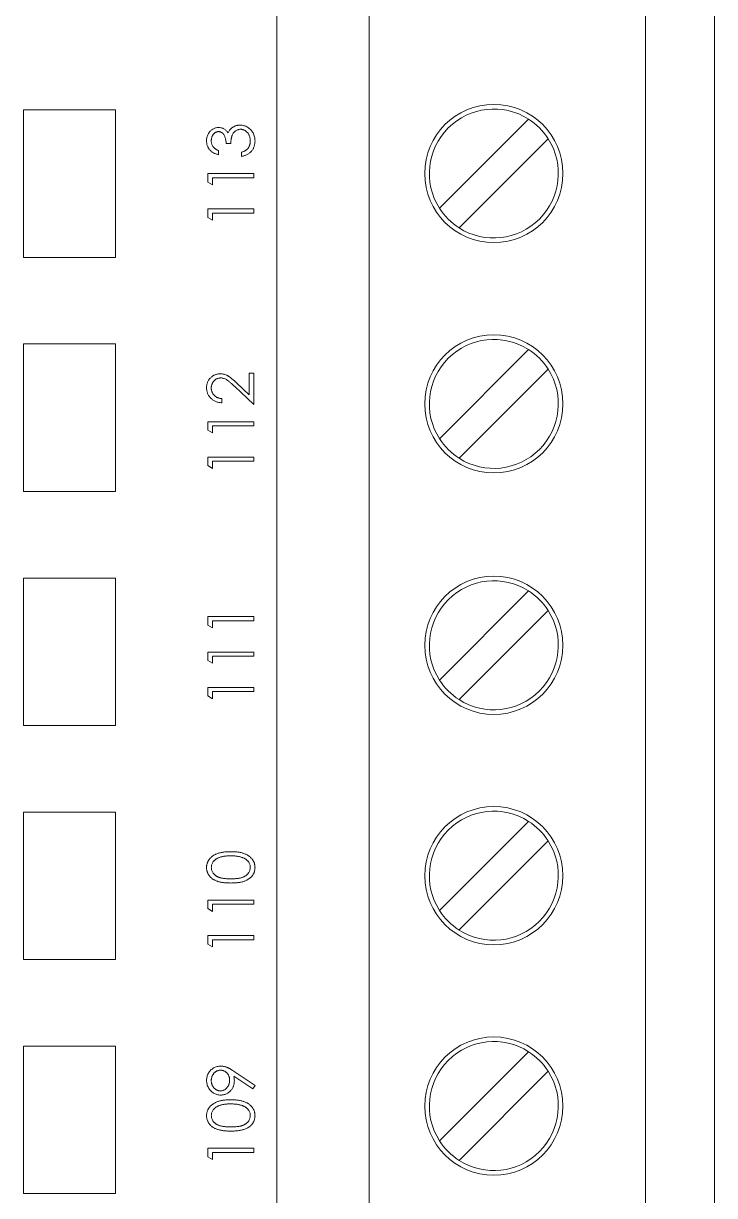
# Model space of a CAD drawing. Header units: inches. Extents: x -128 to 31549, y -2321 to 19035.
# Drawn here: x 2169.43 to 2193.43, y -1282.48 to -1241.78 of the extents above; entities that cross this region are included whole.
import ezdxf

# ---------------------------------------------------------------- set-up
doc = ezdxf.new("R2010")
doc.units = ezdxf.units.IN
doc.header["$MEASUREMENT"] = 0

# ---------------------------------------------------------------- blocks, each defined once
blk = doc.blocks.new('T011')
at = {"color": 7, "linetype": 'Continuous', "lineweight": 15}
for p, q in [((4790.238, -306.247), (4790.238, -308.247)), ((4793.438, -306.247), (4790.238, -306.247)), ((4793.438, -308.247), (4793.438, -306.247)), ((4795.318, -306.247), (4795.318, -308.247)), ((4798.518, -306.247), (4795.318, -306.247)), ((4798.518, -308.247), (4798.518, -306.247)), ((4803.598, -306.247), (4800.398, -306.247)), ((4800.398, -306.247), (4800.398, -308.247)), ((4803.598, -308.247), (4803.598, -306.247)), ((4805.478, -306.247), (4805.478, -308.247)), ((4808.678, -306.247), (4805.478, -306.247)), ((4808.678, -308.247), (4808.678, -306.247)), ((4813.758, -306.247), (4810.558, -306.247)), ((4810.558, -306.247), (4810.558, -308.247)), ((4813.758, -308.247), (4813.758, -306.247)), ((4790.238, -308.247), (4793.438, -308.247)), ((4795.318, -308.247), (4798.518, -308.247)), ((4800.398, -308.247), (4803.598, -308.247)), ((4805.478, -308.247), (4808.678, -308.247)), ((4810.558, -308.247), (4813.758, -308.247)), ((4790.979, -310.349), (4791.038, -310.247)), ((4791.133, -310.349), (4790.979, -310.349)), ((4791.038, -310.247), (4791.223, -310.247)), ((4791.133, -311.247), (4791.133, -310.349)), ((4791.223, -310.247), (4791.223, -311.247)), ((4795.595, -310.349), (4795.653, -310.247)), ((4795.749, -310.349), (4795.595, -310.349)), ((4795.653, -310.247), (4795.838, -310.247)), ((4795.749, -311.247), (4795.749, -310.349)), ((4795.838, -310.247), (4795.838, -311.247)), ((4796.364, -310.349), (4796.423, -310.247)), ((4796.518, -310.349), (4796.364, -310.349)), ((4796.423, -310.247), (4796.608, -310.247)), ((4796.518, -311.247), (4796.518, -310.349)), ((4796.608, -310.247), (4796.608, -311.247)), ((4800.979, -310.349), (4801.038, -310.247)), ((4801.133, -310.349), (4800.979, -310.349)), ((4801.038, -310.247), (4801.223, -310.247)), ((4801.133, -311.247), (4801.133, -310.349)), ((4801.223, -310.247), (4801.223, -311.247)), ((4801.749, -310.349), (4801.807, -310.247)), ((4801.902, -310.349), (4801.749, -310.349)), ((4801.807, -310.247), (4801.992, -310.247)), ((4801.902, -311.247), (4801.902, -310.349)), ((4801.992, -310.247), (4801.992, -311.247)), ((4802.518, -310.349), (4802.577, -310.247)), ((4802.672, -310.349), (4802.518, -310.349)), ((4802.577, -310.247), (4802.761, -310.247)), ((4802.672, -311.247), (4802.672, -310.349)), ((4802.761, -310.247), (4802.761, -311.247)), ((4805.979, -310.349), (4806.038, -310.247)), ((4806.133, -310.349), (4805.979, -310.349)), ((4806.038, -310.247), (4806.223, -310.247)), ((4806.133, -311.247), (4806.133, -310.349)), ((4806.223, -310.247), (4806.223, -311.247)), ((4806.749, -310.349), (4806.807, -310.247)), ((4806.902, -310.349), (4806.749, -310.349)), ((4806.807, -310.247), (4806.992, -310.247)), ((4806.902, -311.247), (4806.902, -310.349)), ((4806.992, -310.247), (4806.992, -311.247)), ((4811.364, -310.349), (4811.423, -310.247)), ((4811.518, -310.349), (4811.364, -310.349)), ((4811.423, -310.247), (4811.608, -310.247)), ((4811.518, -311.247), (4811.518, -310.349)), ((4811.608, -310.247), (4811.608, -311.247)), ((4812.133, -310.349), (4812.192, -310.247)), ((4812.287, -310.349), (4812.133, -310.349)), ((4812.192, -310.247), (4812.377, -310.247)), ((4812.287, -311.247), (4812.287, -310.349)), ((4812.377, -310.247), (4812.377, -311.247)), ((4807.492, -310.555), (4807.402, -310.555)), ((4812.877, -310.478), (4812.787, -310.478)), ((4792.51, -311.223), (4792.788, -310.816)), ((4792.89, -310.822), (4792.582, -311.273)), ((4807.364, -311.247), (4807.752, -310.833)), ((4813.031, -310.747), (4813.031, -310.644)), ((4807.828, -310.877), (4807.578, -311.144)), ((4812.749, -310.978), (4812.838, -310.978)), ((4791.223, -311.247), (4791.133, -311.247)), ((4792.582, -311.273), (4792.51, -311.223)), ((4795.838, -311.247), (4795.749, -311.247)), ((4796.608, -311.247), (4796.518, -311.247)), ((4801.223, -311.247), (4801.133, -311.247)), ((4801.992, -311.247), (4801.902, -311.247)), ((4802.761, -311.247), (4802.672, -311.247)), ((4806.223, -311.247), (4806.133, -311.247)), ((4806.992, -311.247), (4806.902, -311.247)), ((4808.044, -311.247), (4807.364, -311.247)), ((4807.578, -311.144), (4808.044, -311.144)), ((4808.044, -311.144), (4808.044, -311.247)), ((4811.608, -311.247), (4811.518, -311.247)), ((4812.377, -311.247), (4812.287, -311.247)), ((4830.318, -311.747), (4743.718, -311.747)), ((4743.718, -313.747), (4830.318, -313.747)), ((4793.317, -317.211), (4791.383, -315.277)), ((4798.317, -317.211), (4796.383, -315.277)), ((4803.317, -317.211), (4801.383, -315.277)), ((4808.557, -317.211), (4806.623, -315.277)), ((4813.557, -317.211), (4811.623, -315.277)), ((4790.959, -315.701), (4792.893, -317.635)), ((4795.959, -315.701), (4797.893, -317.635)), ((4800.959, -315.701), (4802.893, -317.635)), ((4806.199, -315.701), (4808.133, -317.635)), ((4811.199, -315.701), (4813.133, -317.635)), ((4830.318, -319.747), (4743.718, -319.747)), ((4830.318, -321.247), (4743.718, -321.247))]:
    blk.add_line(p, q, dxfattribs=at)
for centre in [(4792.138, -316.456), (4797.138, -316.456), (4802.138, -316.456), (4807.378, -316.456), (4812.378, -316.456)]:
    blk.add_circle(centre, 1.5, dxfattribs=at)
for centre, start, end in [((4792.138, -316.456), 327.3736, 122.6264), ((4797.138, -316.456), 327.3736, 122.6264), ((4802.138, -316.456), 327.3736, 122.6264), ((4807.378, -316.456), 327.3736, 122.6264), ((4812.378, -316.456), 327.3736, 122.6264), ((4792.138, -316.456), 122.6264, 147.3736), ((4797.138, -316.456), 122.6264, 147.3736), ((4802.138, -316.456), 122.6264, 147.3736), ((4807.378, -316.456), 122.6264, 147.3736), ((4812.378, -316.456), 122.6264, 147.3736), ((4792.138, -316.456), 147.3736, 302.6264), ((4797.138, -316.456), 147.3736, 302.6264), ((4802.138, -316.456), 147.3736, 302.6264), ((4807.378, -316.456), 147.3736, 302.6264), ((4812.378, -316.456), 147.3736, 302.6264), ((4792.138, -316.456), 302.6264, 327.3736), ((4797.138, -316.456), 302.6264, 327.3736), ((4802.138, -316.456), 302.6264, 327.3736), ((4807.378, -316.456), 302.6264, 327.3736), ((4812.378, -316.456), 302.6264, 327.3736)]:
    blk.add_arc(centre, 1.4, start, end, dxfattribs=at)
for points, knots in [([(4791.595, -310.747), (4791.595, -310.731), (4791.595, -310.7), (4791.597, -310.655), (4791.6, -310.612), (4791.605, -310.572), (4791.611, -310.536), (4791.618, -310.501), (4791.627, -310.47), (4791.637, -310.441), (4791.648, -310.415), (4791.66, -310.39), (4791.673, -310.367), (4791.688, -310.346), (4791.703, -310.326), (4791.72, -310.308), (4791.737, -310.292), (4791.756, -310.277), (4791.776, -310.264), (4791.796, -310.253), (4791.817, -310.243), (4791.838, -310.235), (4791.86, -310.229), (4791.883, -310.224), (4791.906, -310.222), (4791.921, -310.221), (4791.929, -310.221)], [0, 0, 0, 0, 0.068595, 0.133246, 0.194313, 0.251279, 0.304513, 0.354235, 0.400481, 0.443411, 0.484015, 0.523252, 0.561042, 0.5979, 0.633518, 0.668314, 0.702496, 0.736685, 0.770293, 0.803437, 0.835913, 0.86846, 0.900847, 0.933467, 0.966258, 1, 1, 1, 1]), ([(4791.932, -310.324), (4791.921, -310.324), (4791.899, -310.326), (4791.866, -310.334), (4791.835, -310.348), (4791.81, -310.364), (4791.791, -310.379), (4791.777, -310.392), (4791.765, -310.406), (4791.753, -310.421), (4791.742, -310.438), (4791.732, -310.456), (4791.723, -310.476), (4791.715, -310.496), (4791.708, -310.519), (4791.702, -310.544), (4791.696, -310.572), (4791.692, -310.602), (4791.689, -310.634), (4791.686, -310.67), (4791.685, -310.707), (4791.685, -310.733), (4791.685, -310.747)], [0, 0, 0, 0, 0.060387, 0.120883, 0.182755, 0.247811, 0.281299, 0.315088, 0.349702, 0.384857, 0.420966, 0.458511, 0.497175, 0.537602, 0.580503, 0.627468, 0.678388, 0.733983, 0.793747, 0.857714, 0.926698, 1, 1, 1, 1]), ([(4791.929, -310.221), (4791.937, -310.221), (4791.953, -310.222), (4791.976, -310.224), (4791.999, -310.229), (4792.021, -310.235), (4792.043, -310.243), (4792.064, -310.253), (4792.085, -310.264), (4792.105, -310.277), (4792.124, -310.292), (4792.142, -310.309), (4792.159, -310.327), (4792.175, -310.348), (4792.19, -310.37), (4792.204, -310.393), (4792.217, -310.419), (4792.229, -310.446), (4792.24, -310.476), (4792.249, -310.507), (4792.257, -310.541), (4792.263, -310.578), (4792.268, -310.617), (4792.272, -310.658), (4792.274, -310.702), (4792.274, -310.732), (4792.274, -310.747)], [0, 0, 0, 0, 0.033788, 0.067194, 0.099862, 0.132567, 0.165151, 0.197913, 0.231319, 0.265083, 0.299255, 0.334399, 0.369943, 0.406284, 0.444064, 0.482998, 0.523354, 0.565537, 0.609613, 0.656391, 0.705885, 0.758325, 0.813832, 0.872795, 0.934722, 1, 1, 1, 1]), ([(4792.185, -310.747), (4792.184, -310.735), (4792.184, -310.711), (4792.183, -310.677), (4792.18, -310.644), (4792.176, -310.613), (4792.172, -310.584), (4792.166, -310.556), (4792.159, -310.53), (4792.151, -310.505), (4792.142, -310.483), (4792.133, -310.461), (4792.122, -310.442), (4792.111, -310.424), (4792.099, -310.407), (4792.086, -310.392), (4792.072, -310.379), (4792.053, -310.364), (4792.028, -310.348), (4791.997, -310.334), (4791.965, -310.326), (4791.943, -310.324), (4791.932, -310.324)], [0, 0, 0, 0, 0.065681, 0.128486, 0.188175, 0.245106, 0.299448, 0.350823, 0.399942, 0.446672, 0.491255, 0.533376, 0.573853, 0.612526, 0.649597, 0.685532, 0.720106, 0.753838, 0.818925, 0.880493, 0.940311, 1, 1, 1, 1]), ([(4792.377, -310.528), (4792.377, -310.514), (4792.378, -310.486), (4792.386, -310.446), (4792.399, -310.408), (4792.417, -310.372), (4792.44, -310.34), (4792.467, -310.31), (4792.498, -310.284), (4792.534, -310.262), (4792.572, -310.244), (4792.612, -310.231), (4792.653, -310.223), (4792.681, -310.222), (4792.695, -310.221)], [0, 0, 0, 0, 0.085249, 0.167327, 0.248175, 0.328829, 0.409908, 0.490584, 0.572993, 0.658265, 0.744222, 0.82906, 0.913938, 1, 1, 1, 1]), ([(4792.691, -310.324), (4792.683, -310.324), (4792.668, -310.324), (4792.646, -310.327), (4792.625, -310.332), (4792.605, -310.338), (4792.585, -310.346), (4792.566, -310.356), (4792.549, -310.368), (4792.532, -310.382), (4792.517, -310.396), (4792.503, -310.412), (4792.492, -310.429), (4792.483, -310.446), (4792.476, -310.464), (4792.47, -310.483), (4792.467, -310.502), (4792.467, -310.516), (4792.467, -310.523)], [0, 0, 0, 0, 0.068712, 0.134812, 0.199538, 0.263335, 0.326747, 0.390328, 0.454126, 0.519203, 0.58351, 0.645497, 0.70529, 0.763488, 0.821856, 0.880004, 0.939108, 1, 1, 1, 1]), ([(4792.915, -310.523), (4792.915, -310.516), (4792.915, -310.502), (4792.912, -310.483), (4792.906, -310.464), (4792.899, -310.446), (4792.89, -310.429), (4792.879, -310.412), (4792.865, -310.397), (4792.85, -310.382), (4792.833, -310.368), (4792.815, -310.356), (4792.797, -310.346), (4792.777, -310.338), (4792.757, -310.332), (4792.736, -310.327), (4792.713, -310.324), (4792.698, -310.324), (4792.691, -310.324)], [0, 0, 0, 0, 0.06076, 0.119735, 0.177757, 0.235999, 0.29407, 0.353733, 0.415973, 0.48014, 0.545076, 0.608735, 0.672178, 0.735453, 0.799112, 0.864284, 0.930837, 1, 1, 1, 1]), ([(4792.695, -310.221), (4792.709, -310.222), (4792.736, -310.223), (4792.777, -310.23), (4792.815, -310.243), (4792.852, -310.261), (4792.886, -310.283), (4792.916, -310.309), (4792.943, -310.34), (4792.965, -310.374), (4792.983, -310.41), (4792.996, -310.449), (4793.004, -310.488), (4793.005, -310.515), (4793.005, -310.529)], [0, 0, 0, 0, 0.085532, 0.169003, 0.251943, 0.335682, 0.419409, 0.501265, 0.583703, 0.668, 0.751919, 0.834598, 0.916526, 1, 1, 1, 1]), ([(4796.979, -310.747), (4796.98, -310.731), (4796.98, -310.7), (4796.982, -310.655), (4796.985, -310.612), (4796.99, -310.572), (4796.995, -310.536), (4797.003, -310.501), (4797.011, -310.47), (4797.021, -310.441), (4797.032, -310.415), (4797.044, -310.39), (4797.058, -310.367), (4797.072, -310.346), (4797.088, -310.326), (4797.104, -310.308), (4797.122, -310.292), (4797.141, -310.277), (4797.16, -310.264), (4797.181, -310.253), (4797.201, -310.243), (4797.223, -310.235), (4797.245, -310.229), (4797.267, -310.224), (4797.29, -310.222), (4797.306, -310.221), (4797.314, -310.221)], [0, 0, 0, 0, 0.068595, 0.133246, 0.194313, 0.251279, 0.304513, 0.354235, 0.400481, 0.443411, 0.484015, 0.523252, 0.561042, 0.5979, 0.633518, 0.668314, 0.702496, 0.736685, 0.770293, 0.803437, 0.835913, 0.86846, 0.900847, 0.933467, 0.966258, 1, 1, 1, 1]), ([(4797.317, -310.324), (4797.306, -310.324), (4797.284, -310.326), (4797.251, -310.334), (4797.22, -310.348), (4797.195, -310.364), (4797.175, -310.379), (4797.162, -310.392), (4797.149, -310.406), (4797.138, -310.421), (4797.127, -310.438), (4797.117, -310.456), (4797.108, -310.476), (4797.1, -310.496), (4797.092, -310.519), (4797.086, -310.544), (4797.081, -310.572), (4797.077, -310.602), (4797.073, -310.634), (4797.071, -310.67), (4797.069, -310.707), (4797.069, -310.733), (4797.069, -310.747)], [0, 0, 0, 0, 0.060387, 0.120883, 0.182755, 0.247811, 0.281299, 0.315088, 0.349702, 0.384857, 0.420966, 0.458511, 0.497175, 0.537602, 0.580503, 0.627468, 0.678388, 0.733983, 0.793747, 0.857714, 0.926698, 1, 1, 1, 1]), ([(4797.314, -310.221), (4797.322, -310.221), (4797.338, -310.222), (4797.361, -310.224), (4797.384, -310.229), (4797.406, -310.235), (4797.428, -310.243), (4797.449, -310.253), (4797.469, -310.264), (4797.489, -310.277), (4797.508, -310.292), (4797.527, -310.309), (4797.544, -310.327), (4797.56, -310.348), (4797.575, -310.37), (4797.589, -310.393), (4797.602, -310.419), (4797.614, -310.446), (4797.624, -310.476), (4797.634, -310.507), (4797.641, -310.541), (4797.648, -310.578), (4797.653, -310.617), (4797.656, -310.658), (4797.658, -310.702), (4797.659, -310.732), (4797.659, -310.747)], [0, 0, 0, 0, 0.033788, 0.067194, 0.099862, 0.132567, 0.165151, 0.197913, 0.231319, 0.265083, 0.299255, 0.334399, 0.369943, 0.406284, 0.444064, 0.482998, 0.523354, 0.565537, 0.609613, 0.656391, 0.705885, 0.758325, 0.813832, 0.872795, 0.934722, 1, 1, 1, 1]), ([(4797.569, -310.747), (4797.569, -310.735), (4797.569, -310.711), (4797.568, -310.677), (4797.564, -310.644), (4797.561, -310.613), (4797.556, -310.584), (4797.551, -310.556), (4797.544, -310.53), (4797.536, -310.505), (4797.527, -310.483), (4797.517, -310.461), (4797.507, -310.442), (4797.496, -310.424), (4797.484, -310.407), (4797.471, -310.392), (4797.457, -310.379), (4797.438, -310.364), (4797.413, -310.348), (4797.382, -310.334), (4797.35, -310.326), (4797.328, -310.324), (4797.317, -310.324)], [0, 0, 0, 0, 0.065681, 0.128486, 0.188175, 0.245106, 0.299448, 0.350823, 0.399942, 0.446672, 0.491255, 0.533376, 0.573853, 0.612526, 0.649597, 0.685532, 0.720106, 0.753838, 0.818925, 0.880493, 0.940311, 1, 1, 1, 1]), ([(4807.402, -310.555), (4807.403, -310.543), (4807.404, -310.519), (4807.41, -310.485), (4807.417, -310.453), (4807.428, -310.422), (4807.442, -310.392), (4807.458, -310.365), (4807.477, -310.339), (4807.499, -310.315), (4807.523, -310.293), (4807.548, -310.274), (4807.575, -310.258), (4807.603, -310.244), (4807.632, -310.234), (4807.663, -310.227), (4807.695, -310.222), (4807.717, -310.222), (4807.729, -310.221)], [0, 0, 0, 0, 0.068791, 0.135103, 0.198979, 0.261904, 0.323495, 0.385195, 0.446969, 0.509765, 0.572251, 0.633405, 0.693251, 0.752583, 0.812579, 0.873275, 0.93555, 1, 1, 1, 1]), ([(4807.724, -310.324), (4807.716, -310.324), (4807.701, -310.324), (4807.678, -310.327), (4807.657, -310.332), (4807.636, -310.339), (4807.617, -310.347), (4807.598, -310.358), (4807.581, -310.37), (4807.564, -310.384), (4807.549, -310.4), (4807.536, -310.418), (4807.524, -310.437), (4807.514, -310.457), (4807.506, -310.479), (4807.5, -310.503), (4807.495, -310.528), (4807.493, -310.546), (4807.492, -310.555)], [0, 0, 0, 0, 0.064439, 0.126547, 0.186887, 0.245878, 0.304041, 0.362191, 0.420976, 0.48066, 0.5406, 0.600689, 0.661936, 0.724443, 0.789038, 0.856314, 0.926352, 1, 1, 1, 1]), ([(4807.941, -310.527), (4807.941, -310.52), (4807.94, -310.506), (4807.937, -310.487), (4807.932, -310.468), (4807.926, -310.449), (4807.917, -310.432), (4807.906, -310.415), (4807.893, -310.399), (4807.878, -310.383), (4807.862, -310.37), (4807.845, -310.357), (4807.827, -310.347), (4807.808, -310.339), (4807.788, -310.332), (4807.768, -310.327), (4807.746, -310.324), (4807.731, -310.324), (4807.724, -310.324)], [0, 0, 0, 0, 0.061965, 0.122122, 0.180988, 0.239933, 0.299906, 0.359989, 0.421776, 0.486576, 0.551535, 0.615018, 0.677259, 0.73973, 0.80305, 0.866495, 0.931973, 1, 1, 1, 1]), ([(4807.729, -310.221), (4807.74, -310.222), (4807.761, -310.222), (4807.793, -310.226), (4807.823, -310.233), (4807.851, -310.243), (4807.877, -310.255), (4807.902, -310.271), (4807.926, -310.289), (4807.947, -310.31), (4807.967, -310.332), (4807.984, -310.356), (4807.998, -310.38), (4808.01, -310.406), (4808.019, -310.433), (4808.026, -310.46), (4808.03, -310.489), (4808.03, -310.509), (4808.031, -310.519)], [0, 0, 0, 0, 0.069475, 0.136517, 0.200789, 0.26383, 0.325735, 0.387291, 0.449509, 0.512968, 0.576275, 0.63758, 0.697903, 0.757172, 0.816599, 0.876653, 0.93729, 1, 1, 1, 1]), ([(4812.787, -310.478), (4812.79, -310.468), (4812.794, -310.448), (4812.804, -310.42), (4812.815, -310.393), (4812.828, -310.369), (4812.842, -310.346), (4812.858, -310.324), (4812.876, -310.305), (4812.895, -310.288), (4812.916, -310.272), (4812.937, -310.258), (4812.959, -310.247), (4812.983, -310.237), (4813.007, -310.23), (4813.032, -310.225), (4813.058, -310.222), (4813.076, -310.221), (4813.085, -310.221)], [0, 0, 0, 0, 0.072625, 0.141977, 0.208985, 0.273957, 0.336889, 0.398745, 0.460116, 0.520825, 0.580994, 0.640152, 0.698622, 0.757271, 0.816427, 0.876254, 0.937165, 1, 1, 1, 1]), ([(4813.086, -310.324), (4813.075, -310.324), (4813.052, -310.325), (4813.02, -310.332), (4812.99, -310.343), (4812.968, -310.356), (4812.951, -310.368), (4812.939, -310.38), (4812.927, -310.392), (4812.916, -310.406), (4812.905, -310.422), (4812.895, -310.439), (4812.886, -310.458), (4812.88, -310.471), (4812.877, -310.478)], [0, 0, 0, 0, 0.122712, 0.239685, 0.351816, 0.463766, 0.520818, 0.579448, 0.640604, 0.705298, 0.773634, 0.844669, 0.920057, 1, 1, 1, 1]), ([(4813.085, -310.221), (4813.098, -310.222), (4813.124, -310.222), (4813.162, -310.23), (4813.198, -310.241), (4813.233, -310.256), (4813.265, -310.276), (4813.294, -310.298), (4813.319, -310.324), (4813.34, -310.353), (4813.356, -310.384), (4813.368, -310.416), (4813.375, -310.448), (4813.376, -310.47), (4813.377, -310.481)], [0, 0, 0, 0, 0.090254, 0.17854, 0.266093, 0.354631, 0.441886, 0.525747, 0.608114, 0.690197, 0.770821, 0.848326, 0.924012, 1, 1, 1, 1]), ([(4813.287, -310.481), (4813.287, -310.475), (4813.287, -310.465), (4813.284, -310.45), (4813.279, -310.435), (4813.273, -310.421), (4813.265, -310.407), (4813.255, -310.394), (4813.243, -310.382), (4813.23, -310.37), (4813.216, -310.359), (4813.2, -310.35), (4813.183, -310.342), (4813.166, -310.335), (4813.147, -310.33), (4813.127, -310.327), (4813.107, -310.324), (4813.093, -310.324), (4813.086, -310.324)], [0, 0, 0, 0, 0.0552745, 0.1099661, 0.1632474, 0.2180762, 0.2733009, 0.3309093, 0.3909945, 0.454176, 0.5188615, 0.5833105, 0.6485167, 0.7150309, 0.7825021, 0.8523227, 0.9249285, 1, 1, 1, 1]), ([(4792.683, -310.824), (4792.673, -310.824), (4792.652, -310.823), (4792.622, -310.819), (4792.593, -310.812), (4792.565, -310.803), (4792.538, -310.791), (4792.513, -310.776), (4792.488, -310.759), (4792.466, -310.739), (4792.445, -310.717), (4792.427, -310.694), (4792.411, -310.669), (4792.399, -310.643), (4792.389, -310.616), (4792.382, -310.588), (4792.378, -310.558), (4792.377, -310.538), (4792.377, -310.528)], [0, 0, 0, 0, 0.0662949, 0.1301311, 0.1928622, 0.25436, 0.3159098, 0.3773381, 0.4402053, 0.5041751, 0.5680336, 0.6302277, 0.6908615, 0.7514218, 0.8114657, 0.8727505, 0.9353907, 1, 1, 1, 1]), ([(4792.467, -310.523), (4792.467, -310.529), (4792.467, -310.543), (4792.47, -310.562), (4792.476, -310.581), (4792.483, -310.599), (4792.493, -310.616), (4792.505, -310.633), (4792.519, -310.649), (4792.535, -310.663), (4792.552, -310.677), (4792.571, -310.689), (4792.59, -310.699), (4792.61, -310.707), (4792.631, -310.713), (4792.653, -310.718), (4792.676, -310.721), (4792.692, -310.721), (4792.7, -310.721)], [0, 0, 0, 0, 0.0595396, 0.117423, 0.1744404, 0.2317339, 0.289722, 0.3492004, 0.4105155, 0.4750803, 0.5400945, 0.6044441, 0.6686967, 0.7321102, 0.7967393, 0.8629057, 0.9304616, 1, 1, 1, 1]), ([(4792.7, -310.721), (4792.708, -310.721), (4792.723, -310.721), (4792.746, -310.718), (4792.767, -310.713), (4792.787, -310.707), (4792.807, -310.699), (4792.825, -310.689), (4792.841, -310.677), (4792.856, -310.663), (4792.87, -310.649), (4792.882, -310.633), (4792.893, -310.616), (4792.901, -310.599), (4792.907, -310.581), (4792.912, -310.562), (4792.915, -310.543), (4792.915, -310.529), (4792.915, -310.523)], [0, 0, 0, 0, 0.072713, 0.141547, 0.208363, 0.272462, 0.33539, 0.397711, 0.459383, 0.522098, 0.584315, 0.644392, 0.703345, 0.761509, 0.82003, 0.878517, 0.938265, 1, 1, 1, 1]), ([(4793.005, -310.529), (4793.005, -310.539), (4793.004, -310.56), (4792.999, -310.593), (4792.991, -310.626), (4792.982, -310.654), (4792.973, -310.677), (4792.965, -310.695), (4792.955, -310.714), (4792.945, -310.734), (4792.933, -310.755), (4792.92, -310.777), (4792.905, -310.799), (4792.895, -310.814), (4792.89, -310.822)], [0, 0, 0, 0, 0.09832, 0.1994175, 0.3056026, 0.4161624, 0.4745824, 0.5370065, 0.6038574, 0.6740896, 0.749417, 0.8282535, 0.9120542, 1, 1, 1, 1]), ([(4807.752, -310.833), (4807.761, -310.823), (4807.779, -310.804), (4807.805, -310.777), (4807.828, -310.751), (4807.849, -310.727), (4807.866, -310.705), (4807.882, -310.686), (4807.895, -310.668), (4807.908, -310.647), (4807.921, -310.622), (4807.933, -310.591), (4807.94, -310.559), (4807.941, -310.537), (4807.941, -310.527)], [0, 0, 0, 0, 0.110803, 0.212829, 0.306101, 0.390647, 0.466924, 0.534481, 0.593587, 0.644557, 0.7362, 0.825024, 0.911986, 1, 1, 1, 1]), ([(4808.031, -310.519), (4808.03, -310.532), (4808.029, -310.56), (4808.021, -310.601), (4808.008, -310.64), (4807.993, -310.672), (4807.977, -310.697), (4807.963, -310.718), (4807.947, -310.741), (4807.928, -310.765), (4807.906, -310.791), (4807.883, -310.818), (4807.856, -310.847), (4807.838, -310.867), (4807.828, -310.877)], [0, 0, 0, 0, 0.098702, 0.195672, 0.292422, 0.391343, 0.444462, 0.504229, 0.570352, 0.642546, 0.722288, 0.807921, 0.90047, 1, 1, 1, 1]), ([(4813.031, -310.644), (4813.043, -310.644), (4813.067, -310.644), (4813.103, -310.639), (4813.137, -310.632), (4813.168, -310.621), (4813.197, -310.609), (4813.222, -310.595), (4813.243, -310.579), (4813.259, -310.561), (4813.272, -310.542), (4813.281, -310.523), (4813.286, -310.502), (4813.287, -310.488), (4813.287, -310.481)], [0, 0, 0, 0, 0.110166, 0.215787, 0.318027, 0.417574, 0.51165, 0.596162, 0.672935, 0.74367, 0.810677, 0.874059, 0.936696, 1, 1, 1, 1]), ([(4813.377, -310.481), (4813.377, -310.492), (4813.376, -310.512), (4813.37, -310.543), (4813.361, -310.571), (4813.348, -310.598), (4813.332, -310.623), (4813.311, -310.646), (4813.287, -310.668), (4813.269, -310.68), (4813.26, -310.687)], [0, 0, 0, 0, 0.128068, 0.250608, 0.37063, 0.490072, 0.610375, 0.734313, 0.863217, 1, 1, 1, 1]), ([(4791.929, -311.273), (4791.921, -311.272), (4791.906, -311.272), (4791.883, -311.269), (4791.86, -311.265), (4791.838, -311.259), (4791.817, -311.251), (4791.797, -311.242), (4791.776, -311.23), (4791.757, -311.218), (4791.738, -311.203), (4791.721, -311.187), (4791.704, -311.169), (4791.689, -311.149), (4791.674, -311.127), (4791.661, -311.104), (4791.648, -311.079), (4791.637, -311.053), (4791.627, -311.024), (4791.618, -310.992), (4791.611, -310.958), (4791.605, -310.921), (4791.6, -310.882), (4791.597, -310.839), (4791.595, -310.794), (4791.595, -310.763), (4791.595, -310.747)], [0, 0, 0, 0, 0.0337871, 0.0666217, 0.0992849, 0.1313612, 0.1635852, 0.1961039, 0.2289023, 0.2621581, 0.2959912, 0.3302178, 0.3650598, 0.4009507, 0.4376204, 0.4757075, 0.5153807, 0.5564135, 0.5997648, 0.6464242, 0.6964314, 0.7497815, 0.8065733, 0.8674355, 0.9318868, 1, 1, 1, 1]), ([(4791.685, -310.747), (4791.685, -310.76), (4791.685, -310.786), (4791.686, -310.824), (4791.689, -310.859), (4791.692, -310.892), (4791.696, -310.922), (4791.701, -310.949), (4791.708, -310.974), (4791.715, -310.997), (4791.723, -311.018), (4791.732, -311.037), (4791.742, -311.055), (4791.753, -311.072), (4791.765, -311.087), (4791.777, -311.102), (4791.791, -311.115), (4791.81, -311.13), (4791.835, -311.146), (4791.867, -311.16), (4791.899, -311.168), (4791.921, -311.169), (4791.932, -311.17)], [0, 0, 0, 0, 0.072951, 0.141584, 0.205926, 0.265301, 0.320597, 0.371817, 0.41879, 0.461699, 0.502134, 0.540804, 0.578181, 0.614297, 0.649678, 0.684299, 0.718359, 0.752081, 0.817652, 0.879722, 0.939966, 1, 1, 1, 1]), ([(4792.274, -310.747), (4792.274, -310.763), (4792.274, -310.792), (4792.272, -310.836), (4792.268, -310.877), (4792.264, -310.916), (4792.257, -310.952), (4792.249, -310.986), (4792.24, -311.018), (4792.23, -311.047), (4792.218, -311.074), (4792.205, -311.1), (4792.191, -311.123), (4792.176, -311.145), (4792.16, -311.166), (4792.143, -311.184), (4792.125, -311.201), (4792.105, -311.216), (4792.085, -311.229), (4792.065, -311.241), (4792.043, -311.251), (4792.022, -311.259), (4791.999, -311.265), (4791.976, -311.269), (4791.953, -311.272), (4791.937, -311.272), (4791.929, -311.273)], [0, 0, 0, 0, 0.065063, 0.126773, 0.185516, 0.240765, 0.29298, 0.34225, 0.388919, 0.432776, 0.474628, 0.514775, 0.553606, 0.591426, 0.628028, 0.663804, 0.698984, 0.733591, 0.767628, 0.801208, 0.834264, 0.866981, 0.89972, 0.932702, 0.966176, 1, 1, 1, 1]), ([(4792.147, -310.998), (4792.15, -310.989), (4792.156, -310.971), (4792.164, -310.943), (4792.17, -310.914), (4792.176, -310.883), (4792.179, -310.851), (4792.182, -310.817), (4792.184, -310.783), (4792.184, -310.759), (4792.185, -310.747)], [0, 0, 0, 0, 0.110588, 0.224542, 0.342503, 0.464324, 0.590756, 0.722227, 0.858843, 1, 1, 1, 1]), ([(4792.788, -310.816), (4792.771, -310.818), (4792.736, -310.823), (4792.7, -310.823), (4792.683, -310.824)], [0, 0, 0, 0, 0.507858, 1, 1, 1, 1]), ([(4797.314, -311.273), (4797.306, -311.272), (4797.29, -311.272), (4797.267, -311.269), (4797.245, -311.265), (4797.223, -311.259), (4797.202, -311.251), (4797.181, -311.242), (4797.161, -311.23), (4797.142, -311.218), (4797.123, -311.203), (4797.105, -311.187), (4797.089, -311.169), (4797.073, -311.149), (4797.059, -311.127), (4797.045, -311.104), (4797.033, -311.079), (4797.022, -311.053), (4797.012, -311.024), (4797.003, -310.992), (4796.996, -310.958), (4796.99, -310.921), (4796.985, -310.882), (4796.982, -310.839), (4796.98, -310.794), (4796.98, -310.763), (4796.979, -310.747)], [0, 0, 0, 0, 0.033787, 0.066622, 0.099285, 0.131361, 0.163585, 0.196104, 0.228902, 0.262158, 0.295991, 0.330218, 0.36506, 0.400951, 0.43762, 0.475708, 0.515381, 0.556414, 0.599765, 0.646424, 0.696431, 0.749782, 0.806573, 0.867436, 0.931887, 1, 1, 1, 1]), ([(4797.069, -310.747), (4797.069, -310.76), (4797.069, -310.786), (4797.071, -310.824), (4797.073, -310.859), (4797.076, -310.892), (4797.081, -310.922), (4797.086, -310.949), (4797.092, -310.974), (4797.099, -310.997), (4797.108, -311.018), (4797.117, -311.037), (4797.126, -311.055), (4797.137, -311.072), (4797.149, -311.087), (4797.162, -311.102), (4797.176, -311.115), (4797.195, -311.13), (4797.22, -311.146), (4797.251, -311.16), (4797.284, -311.168), (4797.306, -311.169), (4797.317, -311.17)], [0, 0, 0, 0, 0.072951, 0.141584, 0.205926, 0.265301, 0.320597, 0.371817, 0.41879, 0.461699, 0.502134, 0.540804, 0.578181, 0.614297, 0.649678, 0.684299, 0.718359, 0.752081, 0.817652, 0.879722, 0.939966, 1, 1, 1, 1]), ([(4797.659, -310.747), (4797.659, -310.763), (4797.658, -310.792), (4797.656, -310.836), (4797.653, -310.877), (4797.648, -310.916), (4797.642, -310.952), (4797.634, -310.986), (4797.625, -311.018), (4797.614, -311.047), (4797.602, -311.074), (4797.59, -311.1), (4797.576, -311.123), (4797.561, -311.145), (4797.545, -311.166), (4797.527, -311.184), (4797.509, -311.201), (4797.49, -311.216), (4797.47, -311.229), (4797.449, -311.241), (4797.428, -311.251), (4797.406, -311.259), (4797.384, -311.265), (4797.361, -311.269), (4797.338, -311.272), (4797.322, -311.272), (4797.314, -311.273)], [0, 0, 0, 0, 0.065063, 0.126773, 0.185516, 0.240765, 0.29298, 0.34225, 0.388919, 0.432776, 0.474628, 0.514775, 0.553606, 0.591426, 0.628028, 0.663804, 0.698984, 0.733591, 0.767628, 0.801208, 0.834264, 0.866981, 0.89972, 0.932702, 0.966176, 1, 1, 1, 1]), ([(4797.531, -310.998), (4797.534, -310.989), (4797.54, -310.971), (4797.548, -310.943), (4797.555, -310.914), (4797.56, -310.883), (4797.564, -310.851), (4797.567, -310.817), (4797.569, -310.783), (4797.569, -310.759), (4797.569, -310.747)], [0, 0, 0, 0, 0.110588, 0.224542, 0.342503, 0.464324, 0.590756, 0.722227, 0.858843, 1, 1, 1, 1]), ([(4813.338, -310.958), (4813.338, -310.949), (4813.337, -310.931), (4813.33, -310.903), (4813.319, -310.877), (4813.304, -310.852), (4813.285, -310.829), (4813.264, -310.808), (4813.238, -310.791), (4813.215, -310.78), (4813.195, -310.772), (4813.177, -310.766), (4813.158, -310.762), (4813.136, -310.757), (4813.113, -310.754), (4813.087, -310.751), (4813.06, -310.749), (4813.041, -310.747), (4813.031, -310.747)], [0, 0, 0, 0, 0.0669092, 0.1334854, 0.2010351, 0.2712343, 0.34288, 0.4138361, 0.4859766, 0.5602296, 0.5998842, 0.6440548, 0.6918919, 0.7446875, 0.8014918, 0.8628577, 0.9293284, 1, 1, 1, 1]), ([(4813.26, -310.687), (4813.271, -310.692), (4813.292, -310.702), (4813.321, -310.722), (4813.347, -310.745), (4813.361, -310.763), (4813.368, -310.772)], [0, 0, 0, 0, 0.25388, 0.503009, 0.750291, 1, 1, 1, 1]), ([(4813.368, -310.772), (4813.373, -310.779), (4813.383, -310.792), (4813.395, -310.813), (4813.405, -310.834), (4813.414, -310.856), (4813.42, -310.879), (4813.425, -310.902), (4813.428, -310.926), (4813.428, -310.942), (4813.428, -310.95)], [0, 0, 0, 0, 0.128136, 0.254173, 0.378112, 0.501712, 0.623986, 0.747096, 0.872875, 1, 1, 1, 1]), ([(4791.932, -311.17), (4791.943, -311.17), (4791.965, -311.169), (4791.998, -311.16), (4792.029, -311.147), (4792.054, -311.131), (4792.072, -311.116), (4792.086, -311.103), (4792.098, -311.089), (4792.11, -311.073), (4792.12, -311.057), (4792.13, -311.038), (4792.139, -311.019), (4792.144, -311.005), (4792.147, -310.998)], [0, 0, 0, 0, 0.112813, 0.225394, 0.339595, 0.459675, 0.521735, 0.583926, 0.648174, 0.713881, 0.781004, 0.851451, 0.924051, 1, 1, 1, 1]), ([(4797.317, -311.17), (4797.328, -311.17), (4797.35, -311.169), (4797.382, -311.16), (4797.414, -311.147), (4797.438, -311.131), (4797.457, -311.116), (4797.47, -311.103), (4797.483, -311.089), (4797.494, -311.073), (4797.505, -311.057), (4797.515, -311.038), (4797.524, -311.019), (4797.529, -311.005), (4797.531, -310.998)], [0, 0, 0, 0, 0.112813, 0.225394, 0.339595, 0.459675, 0.521735, 0.583926, 0.648174, 0.713881, 0.781004, 0.851451, 0.924051, 1, 1, 1, 1]), ([(4813.082, -311.273), (4813.071, -311.272), (4813.05, -311.272), (4813.02, -311.268), (4812.99, -311.262), (4812.962, -311.254), (4812.935, -311.244), (4812.91, -311.231), (4812.886, -311.216), (4812.863, -311.198), (4812.842, -311.178), (4812.823, -311.156), (4812.805, -311.132), (4812.79, -311.105), (4812.777, -311.076), (4812.765, -311.045), (4812.756, -311.012), (4812.751, -310.989), (4812.749, -310.978)], [0, 0, 0, 0, 0.065541, 0.128963, 0.190377, 0.250092, 0.308548, 0.366398, 0.424542, 0.48317, 0.542243, 0.601739, 0.662506, 0.724856, 0.789128, 0.856346, 0.926295, 1, 1, 1, 1]), ([(4812.838, -310.978), (4812.841, -310.985), (4812.845, -311), (4812.853, -311.022), (4812.862, -311.042), (4812.871, -311.06), (4812.881, -311.076), (4812.892, -311.091), (4812.904, -311.105), (4812.912, -311.112), (4812.917, -311.116)], [0, 0, 0, 0, 0.14977, 0.291316, 0.425966, 0.55216, 0.671527, 0.786122, 0.895325, 1, 1, 1, 1]), ([(4812.917, -311.116), (4812.922, -311.12), (4812.933, -311.129), (4812.952, -311.14), (4812.971, -311.149), (4812.991, -311.157), (4813.013, -311.163), (4813.036, -311.167), (4813.059, -311.17), (4813.075, -311.17), (4813.084, -311.17)], [0, 0, 0, 0, 0.118271, 0.236178, 0.355663, 0.475904, 0.600127, 0.728608, 0.861313, 1, 1, 1, 1]), ([(4813.428, -310.95), (4813.428, -310.964), (4813.427, -310.992), (4813.417, -311.033), (4813.403, -311.073), (4813.383, -311.112), (4813.359, -311.148), (4813.329, -311.18), (4813.296, -311.208), (4813.259, -311.231), (4813.218, -311.25), (4813.175, -311.263), (4813.129, -311.271), (4813.098, -311.272), (4813.082, -311.273)], [0, 0, 0, 0, 0.079648, 0.158922, 0.239619, 0.322609, 0.406035, 0.487602, 0.569685, 0.653036, 0.737436, 0.822478, 0.909748, 1, 1, 1, 1]), ([(4813.084, -311.17), (4813.093, -311.17), (4813.111, -311.169), (4813.138, -311.166), (4813.164, -311.162), (4813.187, -311.155), (4813.21, -311.146), (4813.231, -311.135), (4813.251, -311.122), (4813.269, -311.107), (4813.285, -311.091), (4813.299, -311.074), (4813.311, -311.057), (4813.321, -311.038), (4813.329, -311.019), (4813.334, -311), (4813.338, -310.979), (4813.338, -310.965), (4813.338, -310.958)], [0, 0, 0, 0, 0.0760717, 0.1487517, 0.2184028, 0.2857596, 0.350598, 0.414964, 0.4780693, 0.5417607, 0.6043499, 0.664075, 0.7214636, 0.7775871, 0.8326444, 0.8878435, 0.9434603, 1, 1, 1, 1])]:
    blk.add_open_spline(points, degree=3, knots=knots, dxfattribs=at)
blk = doc.blocks.new('11')
at = {"color": 3}
blk.add_blockref('T011', (-1141.804, 58.387), dxfattribs=at)

msp = doc.modelspace()

# ---------------------------------------------------------------- block references
at = {"color": 3, "xscale": 1.599999999999994, "yscale": 1.599999999999994, "zscale": 1.6, "rotation": 90}
msp.add_blockref('11', (1772.85, -7119.905), dxfattribs=at)

doc.saveas('drawing.dxf')
